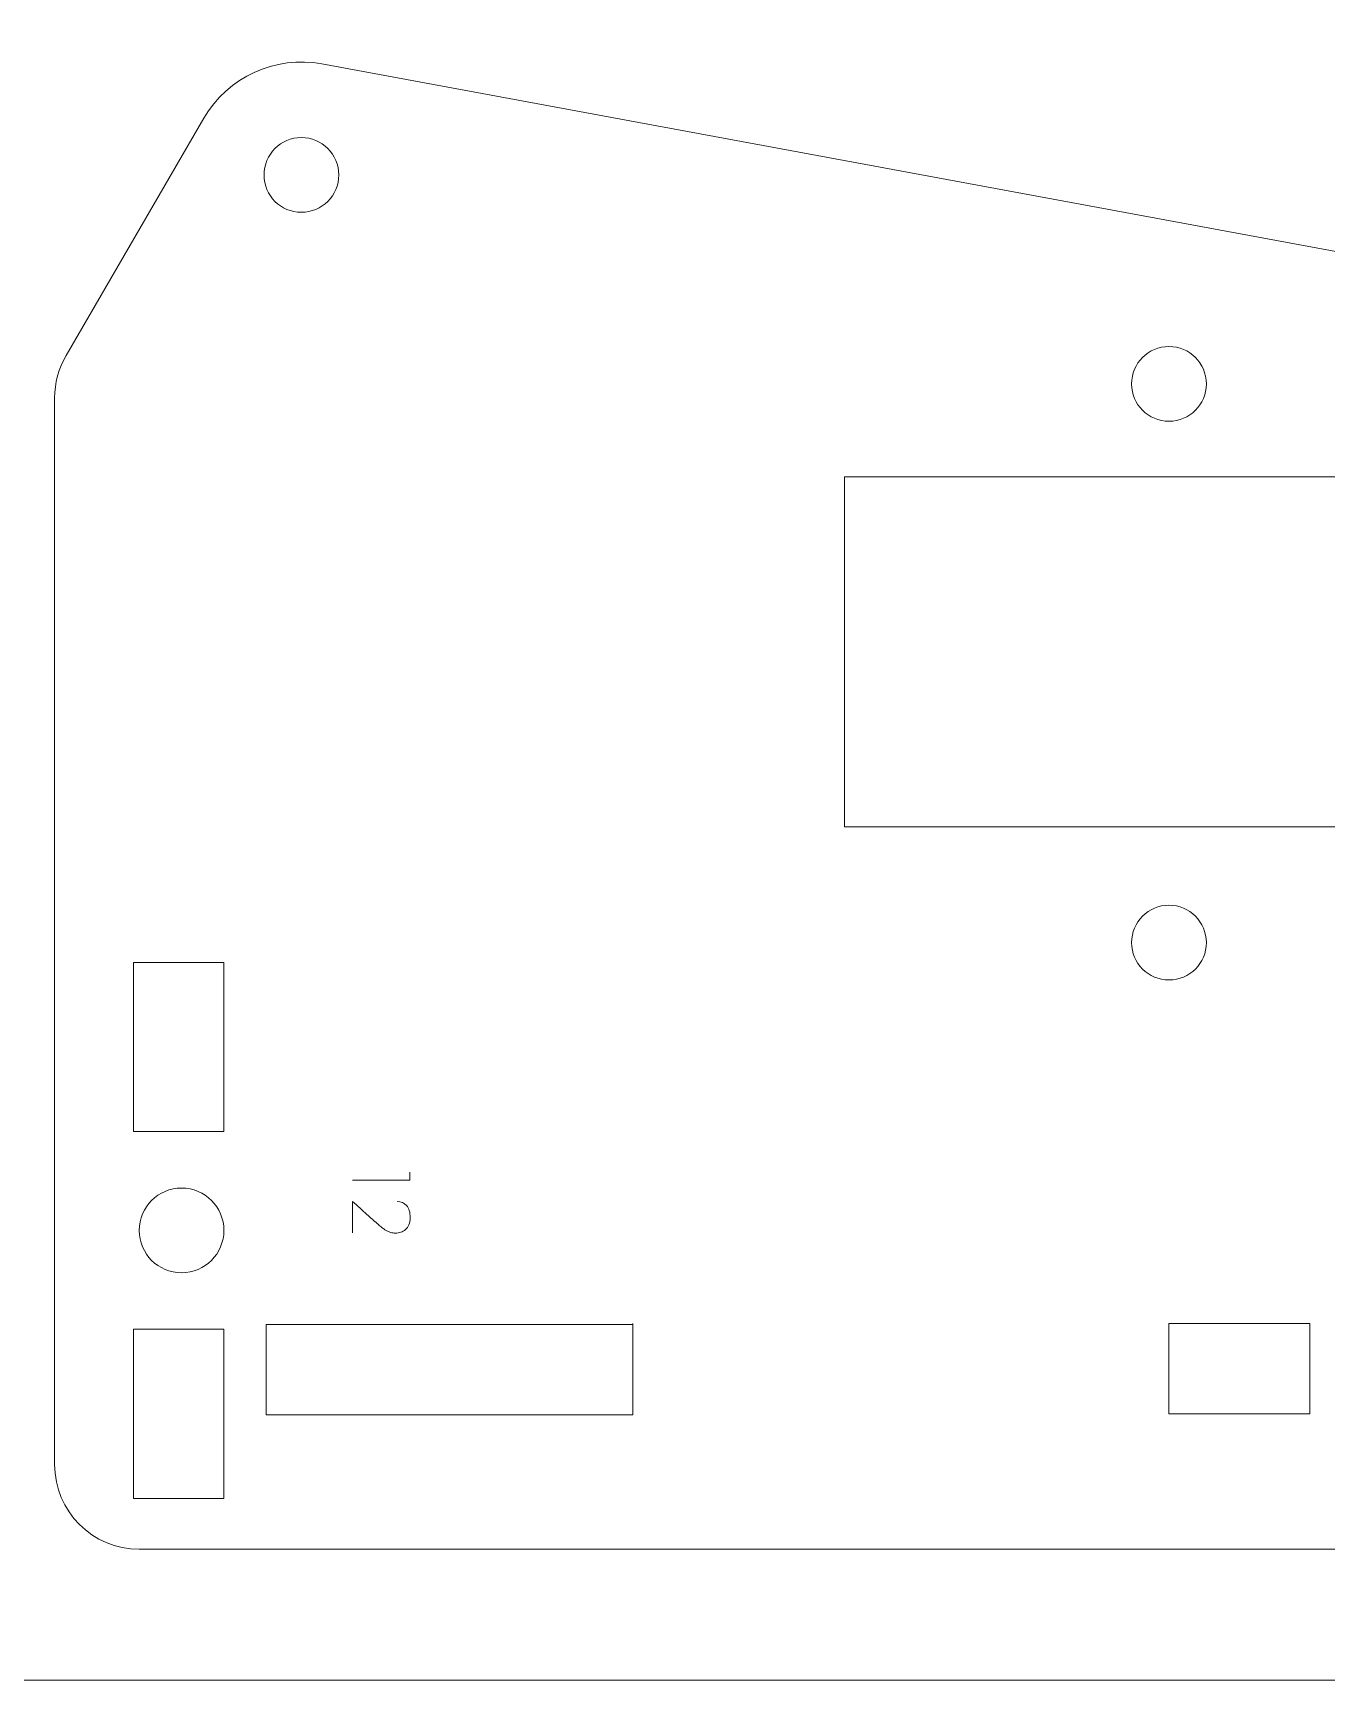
# Model space of a CAD drawing. Header units: centimetres. Extents: x -24 to 24.1, y -20.7 to 0.5.
# Drawn here: x -8.77 to -4.19, y -20.71 to -14.88 of the extents above; entities that cross this region are included whole.
import ezdxf

# ---------------------------------------------------------------- set-up
doc = ezdxf.new("R2010")
doc.units = ezdxf.units.CM
doc.header["$MEASUREMENT"] = 0
doc.layers.add('Layer 1', color=7, linetype='Continuous')

msp = doc.modelspace()

# ---------------------------------------------------------------- linework, layer by layer
at = {"layer": 'Layer 1', "color": 250, "lineweight": 9}
msp.add_lwpolyline([(-23.96322, -20.71493), (6.03678, -20.71493), (6.03678, -0.71493), (-23.96322, -0.71493), (-23.96322, -20.71493)], close=True, dxfattribs=at)
for points, knots in [([(-2.69291, -19.95147), (-2.69289, -20.03103), (-2.72451, -20.10733), (-2.78077, -20.16359), (-2.78077, -20.16359), (-2.83703, -20.21985), (-2.91333, -20.25146), (-2.99291, -20.25146), (-2.99291, -20.25146), (-2.99291, -20.25146), (-8.39291, -20.25146), (-8.39291, -20.25146), (-8.39291, -20.25146), (-8.55859, -20.25146), (-8.6929, -20.11714), (-8.6929, -19.95147), (-8.6929, -19.95147), (-8.6929, -19.95147), (-8.69291, -16.17147), (-8.69291, -16.17147), (-8.69291, -16.17147), (-8.69291, -16.11853), (-8.6789, -16.06656), (-8.65232, -16.02079), (-8.65232, -16.02079), (-8.65232, -16.02079), (-8.16403, -15.18009), (-8.16403, -15.18009), (-8.16403, -15.18009), (-8.07915, -15.03396), (-7.91159, -14.95692), (-7.74541, -14.98766), (-7.74541, -14.98766), (-7.74541, -14.98766), (-2.93836, -15.87646), (-2.93836, -15.87646), (-2.93836, -15.87646), (-2.79612, -15.90276), (-2.69289, -16.02682), (-2.69289, -16.17147), (-2.69289, -16.17147), (-2.69289, -16.17147), (-2.69291, -19.95147), (-2.69291, -19.95147)], [0, 0, 0, 0, 0.0833333, 0.0833333, 0.0833333, 0.0833333, 0.1666667, 0.1666667, 0.1666667, 0.1666667, 0.25, 0.25, 0.25, 0.25, 0.3333333, 0.3333333, 0.3333333, 0.3333333, 0.4166667, 0.4166667, 0.4166667, 0.4166667, 0.5, 0.5, 0.5, 0.5, 0.5833333, 0.5833333, 0.5833333, 0.5833333, 0.6666667, 0.6666667, 0.6666667, 0.6666667, 0.75, 0.75, 0.75, 0.75, 0.8333333, 0.8333333, 0.8333333, 0.8333333, 1, 1, 1, 1]), ([(-7.95064, -15.38099), (-7.95064, -15.30782), (-7.89131, -15.24849), (-7.81814, -15.24849), (-7.81814, -15.24849), (-7.74496, -15.24849), (-7.68564, -15.30781), (-7.68564, -15.38099), (-7.68564, -15.38099), (-7.68564, -15.45417), (-7.74496, -15.51349), (-7.81814, -15.51349), (-7.81814, -15.51349), (-7.89131, -15.51349), (-7.95064, -15.45417), (-7.95064, -15.38099)], [0, 0, 0, 0, 0.2, 0.2, 0.2, 0.2, 0.4, 0.4, 0.4, 0.4, 0.6, 0.6, 0.6, 0.6, 1, 1, 1, 1]), ([(-4.87538, -16.12147), (-4.87541, -16.04829), (-4.81608, -15.98898), (-4.74291, -15.98898), (-4.74291, -15.98898), (-4.66972, -15.98896), (-4.61042, -16.04829), (-4.61042, -16.12146), (-4.61042, -16.12146), (-4.61041, -16.19464), (-4.66972, -16.25396), (-4.74289, -16.25396), (-4.74289, -16.25396), (-4.81608, -16.25396), (-4.87538, -16.19464), (-4.87538, -16.12147)], [0, 0, 0, 0, 0.2, 0.2, 0.2, 0.2, 0.4, 0.4, 0.4, 0.4, 0.6, 0.6, 0.6, 0.6, 1, 1, 1, 1]), ([(-3.59291, -17.69147), (-3.59291, -17.69147), (-5.89291, -17.69147), (-5.89291, -17.69147), (-5.89291, -17.69147), (-5.89291, -17.69147), (-5.89291, -16.45147), (-5.89291, -16.45147), (-5.89291, -16.45147), (-5.89291, -16.45147), (-3.59291, -16.45147), (-3.59291, -16.45147), (-3.59291, -16.45147), (-3.59291, -16.45147), (-3.59291, -17.69147), (-3.59291, -17.69147)], [0, 0, 0, 0, 0.2, 0.2, 0.2, 0.2, 0.4, 0.4, 0.4, 0.4, 0.6, 0.6, 0.6, 0.6, 1, 1, 1, 1]), ([(-4.87538, -18.10145), (-4.87541, -18.02827), (-4.81608, -17.96896), (-4.74291, -17.96896), (-4.74291, -17.96896), (-4.66972, -17.96894), (-4.61042, -18.02827), (-4.61042, -18.10144), (-4.61042, -18.10144), (-4.61041, -18.17462), (-4.66972, -18.23393), (-4.74289, -18.23394), (-4.74289, -18.23394), (-4.81608, -18.23394), (-4.87538, -18.17462), (-4.87538, -18.10145)], [0, 0, 0, 0, 0.2, 0.2, 0.2, 0.2, 0.4, 0.4, 0.4, 0.4, 0.6, 0.6, 0.6, 0.6, 1, 1, 1, 1]), ([(-8.09291, -18.77147), (-8.09291, -18.77147), (-8.09291, -18.17147), (-8.09291, -18.17147), (-8.09291, -18.17147), (-8.09291, -18.17147), (-8.41291, -18.17147), (-8.41291, -18.17147), (-8.41291, -18.17147), (-8.41291, -18.17147), (-8.41291, -18.77147), (-8.41291, -18.77147), (-8.41291, -18.77147), (-8.41291, -18.77147), (-8.09291, -18.77147), (-8.09291, -18.77147)], [0, 0, 0, 0, 0.2, 0.2, 0.2, 0.2, 0.4, 0.4, 0.4, 0.4, 0.6, 0.6, 0.6, 0.6, 1, 1, 1, 1]), ([(-7.43381, -18.94374), (-7.43381, -18.94374), (-7.43381, -18.91467), (-7.43381, -18.91467), (-7.43381, -18.91467), (-7.43381, -18.91467), (-7.43381, -18.94374), (-7.43381, -18.94374), (-7.43381, -18.94374), (-7.43381, -18.94374), (-7.63701, -18.94374), (-7.63701, -18.94374), (-7.63701, -18.94374), (-7.63701, -18.94374), (-7.43381, -18.94374), (-7.43381, -18.94374)], [0, 0, 0, 0, 0.2, 0.2, 0.2, 0.2, 0.4, 0.4, 0.4, 0.4, 0.6, 0.6, 0.6, 0.6, 1, 1, 1, 1]), ([(-8.39289, -19.12147), (-8.3929, -19.03862), (-8.32575, -18.97148), (-8.24291, -18.97148), (-8.24291, -18.97148), (-8.16006, -18.97147), (-8.09292, -19.03862), (-8.09292, -19.12146), (-8.09292, -19.12146), (-8.09291, -19.20431), (-8.16006, -19.27145), (-8.2429, -19.27146), (-8.2429, -19.27146), (-8.32575, -19.27146), (-8.39289, -19.20431), (-8.39289, -19.12147)], [0, 0, 0, 0, 0.2, 0.2, 0.2, 0.2, 0.4, 0.4, 0.4, 0.4, 0.6, 0.6, 0.6, 0.6, 1, 1, 1, 1]), ([(-7.63701, -19.01853), (-7.6182, -19.03546), (-7.60117, -19.0508), (-7.58593, -19.06453), (-7.58593, -19.06453), (-7.57953, -19.07036), (-7.57313, -19.07615), (-7.56674, -19.08189), (-7.56674, -19.08189), (-7.56034, -19.08763), (-7.55451, -19.0928), (-7.54924, -19.09741), (-7.54924, -19.09741), (-7.54397, -19.10202), (-7.5395, -19.10588), (-7.53583, -19.10898), (-7.53583, -19.10898), (-7.53217, -19.11208), (-7.52986, -19.11392), (-7.52892, -19.11448), (-7.52892, -19.11448), (-7.52704, -19.11561), (-7.52483, -19.11712), (-7.52229, -19.119), (-7.52229, -19.119), (-7.51975, -19.12088), (-7.51674, -19.12271), (-7.51326, -19.1245), (-7.51326, -19.1245), (-7.50978, -19.12629), (-7.50568, -19.12784), (-7.50098, -19.12916), (-7.50098, -19.12916), (-7.49628, -19.13048), (-7.49082, -19.13113), (-7.48461, -19.13113), (-7.48461, -19.13113), (-7.4784, -19.13113), (-7.47219, -19.1301), (-7.46598, -19.12803), (-7.46598, -19.12803), (-7.45978, -19.12596), (-7.45418, -19.12276), (-7.44919, -19.11843), (-7.44919, -19.11843), (-7.44421, -19.11411), (-7.44016, -19.10851), (-7.43706, -19.10164), (-7.43706, -19.10164), (-7.43395, -19.09478), (-7.4324, -19.08645), (-7.4324, -19.07667), (-7.4324, -19.07667), (-7.43259, -19.05691), (-7.43692, -19.04238), (-7.44538, -19.03306), (-7.44538, -19.03306), (-7.45385, -19.02375), (-7.46504, -19.01909), (-7.47897, -19.01909), (-7.47897, -19.01909), (-7.46504, -19.01909), (-7.45385, -19.02375), (-7.44538, -19.03306), (-7.44538, -19.03306), (-7.43692, -19.04238), (-7.43259, -19.05691), (-7.4324, -19.07667), (-7.4324, -19.07667), (-7.4324, -19.08645), (-7.43395, -19.09478), (-7.43706, -19.10164), (-7.43706, -19.10164), (-7.44016, -19.10851), (-7.44421, -19.11411), (-7.44919, -19.11843), (-7.44919, -19.11843), (-7.45418, -19.12276), (-7.45978, -19.12596), (-7.46598, -19.12803), (-7.46598, -19.12803), (-7.47219, -19.1301), (-7.4784, -19.13113), (-7.48461, -19.13113), (-7.48461, -19.13113), (-7.49082, -19.13113), (-7.49628, -19.13048), (-7.50098, -19.12916), (-7.50098, -19.12916), (-7.50568, -19.12784), (-7.50978, -19.12629), (-7.51326, -19.1245), (-7.51326, -19.1245), (-7.51674, -19.12271), (-7.51975, -19.12088), (-7.52229, -19.119), (-7.52229, -19.119), (-7.52483, -19.11712), (-7.52704, -19.11561), (-7.52892, -19.11448), (-7.52892, -19.11448), (-7.52986, -19.11392), (-7.53217, -19.11208), (-7.53583, -19.10898), (-7.53583, -19.10898), (-7.5395, -19.10588), (-7.54397, -19.10202), (-7.54924, -19.09741), (-7.54924, -19.09741), (-7.55451, -19.0928), (-7.56034, -19.08763), (-7.56674, -19.08189), (-7.56674, -19.08189), (-7.57313, -19.07615), (-7.57953, -19.07036), (-7.58593, -19.06453), (-7.58593, -19.06453), (-7.60117, -19.0508), (-7.6182, -19.03546), (-7.63701, -19.01853), (-7.63701, -19.01853), (-7.63701, -19.01853), (-7.63701, -19.12972), (-7.63701, -19.12972), (-7.63701, -19.12972), (-7.63701, -19.12972), (-7.63701, -19.01853), (-7.63701, -19.01853)], [0, 0, 0, 0, 0.030303, 0.030303, 0.030303, 0.030303, 0.0606061, 0.0606061, 0.0606061, 0.0606061, 0.0909091, 0.0909091, 0.0909091, 0.0909091, 0.1212121, 0.1212121, 0.1212121, 0.1212121, 0.1515152, 0.1515152, 0.1515152, 0.1515152, 0.1818182, 0.1818182, 0.1818182, 0.1818182, 0.2121212, 0.2121212, 0.2121212, 0.2121212, 0.2424242, 0.2424242, 0.2424242, 0.2424242, 0.2727273, 0.2727273, 0.2727273, 0.2727273, 0.3030303, 0.3030303, 0.3030303, 0.3030303, 0.3333333, 0.3333333, 0.3333333, 0.3333333, 0.3636364, 0.3636364, 0.3636364, 0.3636364, 0.3939394, 0.3939394, 0.3939394, 0.3939394, 0.4242424, 0.4242424, 0.4242424, 0.4242424, 0.4545455, 0.4545455, 0.4545455, 0.4545455, 0.4848485, 0.4848485, 0.4848485, 0.4848485, 0.5151515, 0.5151515, 0.5151515, 0.5151515, 0.5454545, 0.5454545, 0.5454545, 0.5454545, 0.5757576, 0.5757576, 0.5757576, 0.5757576, 0.6060606, 0.6060606, 0.6060606, 0.6060606, 0.6363636, 0.6363636, 0.6363636, 0.6363636, 0.6666667, 0.6666667, 0.6666667, 0.6666667, 0.6969697, 0.6969697, 0.6969697, 0.6969697, 0.7272727, 0.7272727, 0.7272727, 0.7272727, 0.7575758, 0.7575758, 0.7575758, 0.7575758, 0.7878788, 0.7878788, 0.7878788, 0.7878788, 0.8181818, 0.8181818, 0.8181818, 0.8181818, 0.8484848, 0.8484848, 0.8484848, 0.8484848, 0.8787879, 0.8787879, 0.8787879, 0.8787879, 0.9090909, 0.9090909, 0.9090909, 0.9090909, 0.9393939, 0.9393939, 0.9393939, 0.9393939, 1, 1, 1, 1]), ([(-8.09291, -20.07147), (-8.09291, -20.07147), (-8.09291, -19.47147), (-8.09291, -19.47147), (-8.09291, -19.47147), (-8.09291, -19.47147), (-8.41291, -19.47147), (-8.41291, -19.47147), (-8.41291, -19.47147), (-8.41291, -19.47147), (-8.41291, -20.07147), (-8.41291, -20.07147), (-8.41291, -20.07147), (-8.41291, -20.07147), (-8.09291, -20.07147), (-8.09291, -20.07147)], [0, 0, 0, 0, 0.2, 0.2, 0.2, 0.2, 0.4, 0.4, 0.4, 0.4, 0.6, 0.6, 0.6, 0.6, 1, 1, 1, 1]), ([(-6.643, -19.45151), (-6.643, -19.45151), (-6.643, -19.45493), (-6.643, -19.45493), (-6.643, -19.45493), (-6.643, -19.45493), (-7.943, -19.45493), (-7.943, -19.45493), (-7.943, -19.45493), (-7.943, -19.45493), (-7.943, -19.77493), (-7.943, -19.77493), (-7.943, -19.77493), (-7.943, -19.77493), (-6.643, -19.77493), (-6.643, -19.77493), (-6.643, -19.77493), (-6.643, -19.77493), (-6.643, -19.45151), (-6.643, -19.45151)], [0, 0, 0, 0, 0.1666667, 0.1666667, 0.1666667, 0.1666667, 0.3333333, 0.3333333, 0.3333333, 0.3333333, 0.5, 0.5, 0.5, 0.5, 0.6666667, 0.6666667, 0.6666667, 0.6666667, 1, 1, 1, 1]), ([(-4.2438, -19.77147), (-4.2438, -19.77147), (-4.7438, -19.77147), (-4.7438, -19.77147), (-4.7438, -19.77147), (-4.7438, -19.77147), (-4.7438, -19.45147), (-4.7438, -19.45147), (-4.7438, -19.45147), (-4.7438, -19.45147), (-4.2438, -19.45147), (-4.2438, -19.45147), (-4.2438, -19.45147), (-4.2438, -19.45147), (-4.2438, -19.77147), (-4.2438, -19.77147)], [0, 0, 0, 0, 0.2, 0.2, 0.2, 0.2, 0.4, 0.4, 0.4, 0.4, 0.6, 0.6, 0.6, 0.6, 1, 1, 1, 1])]:
    msp.add_open_spline(points, degree=3, knots=knots, dxfattribs=at)

doc.saveas('drawing.dxf')
